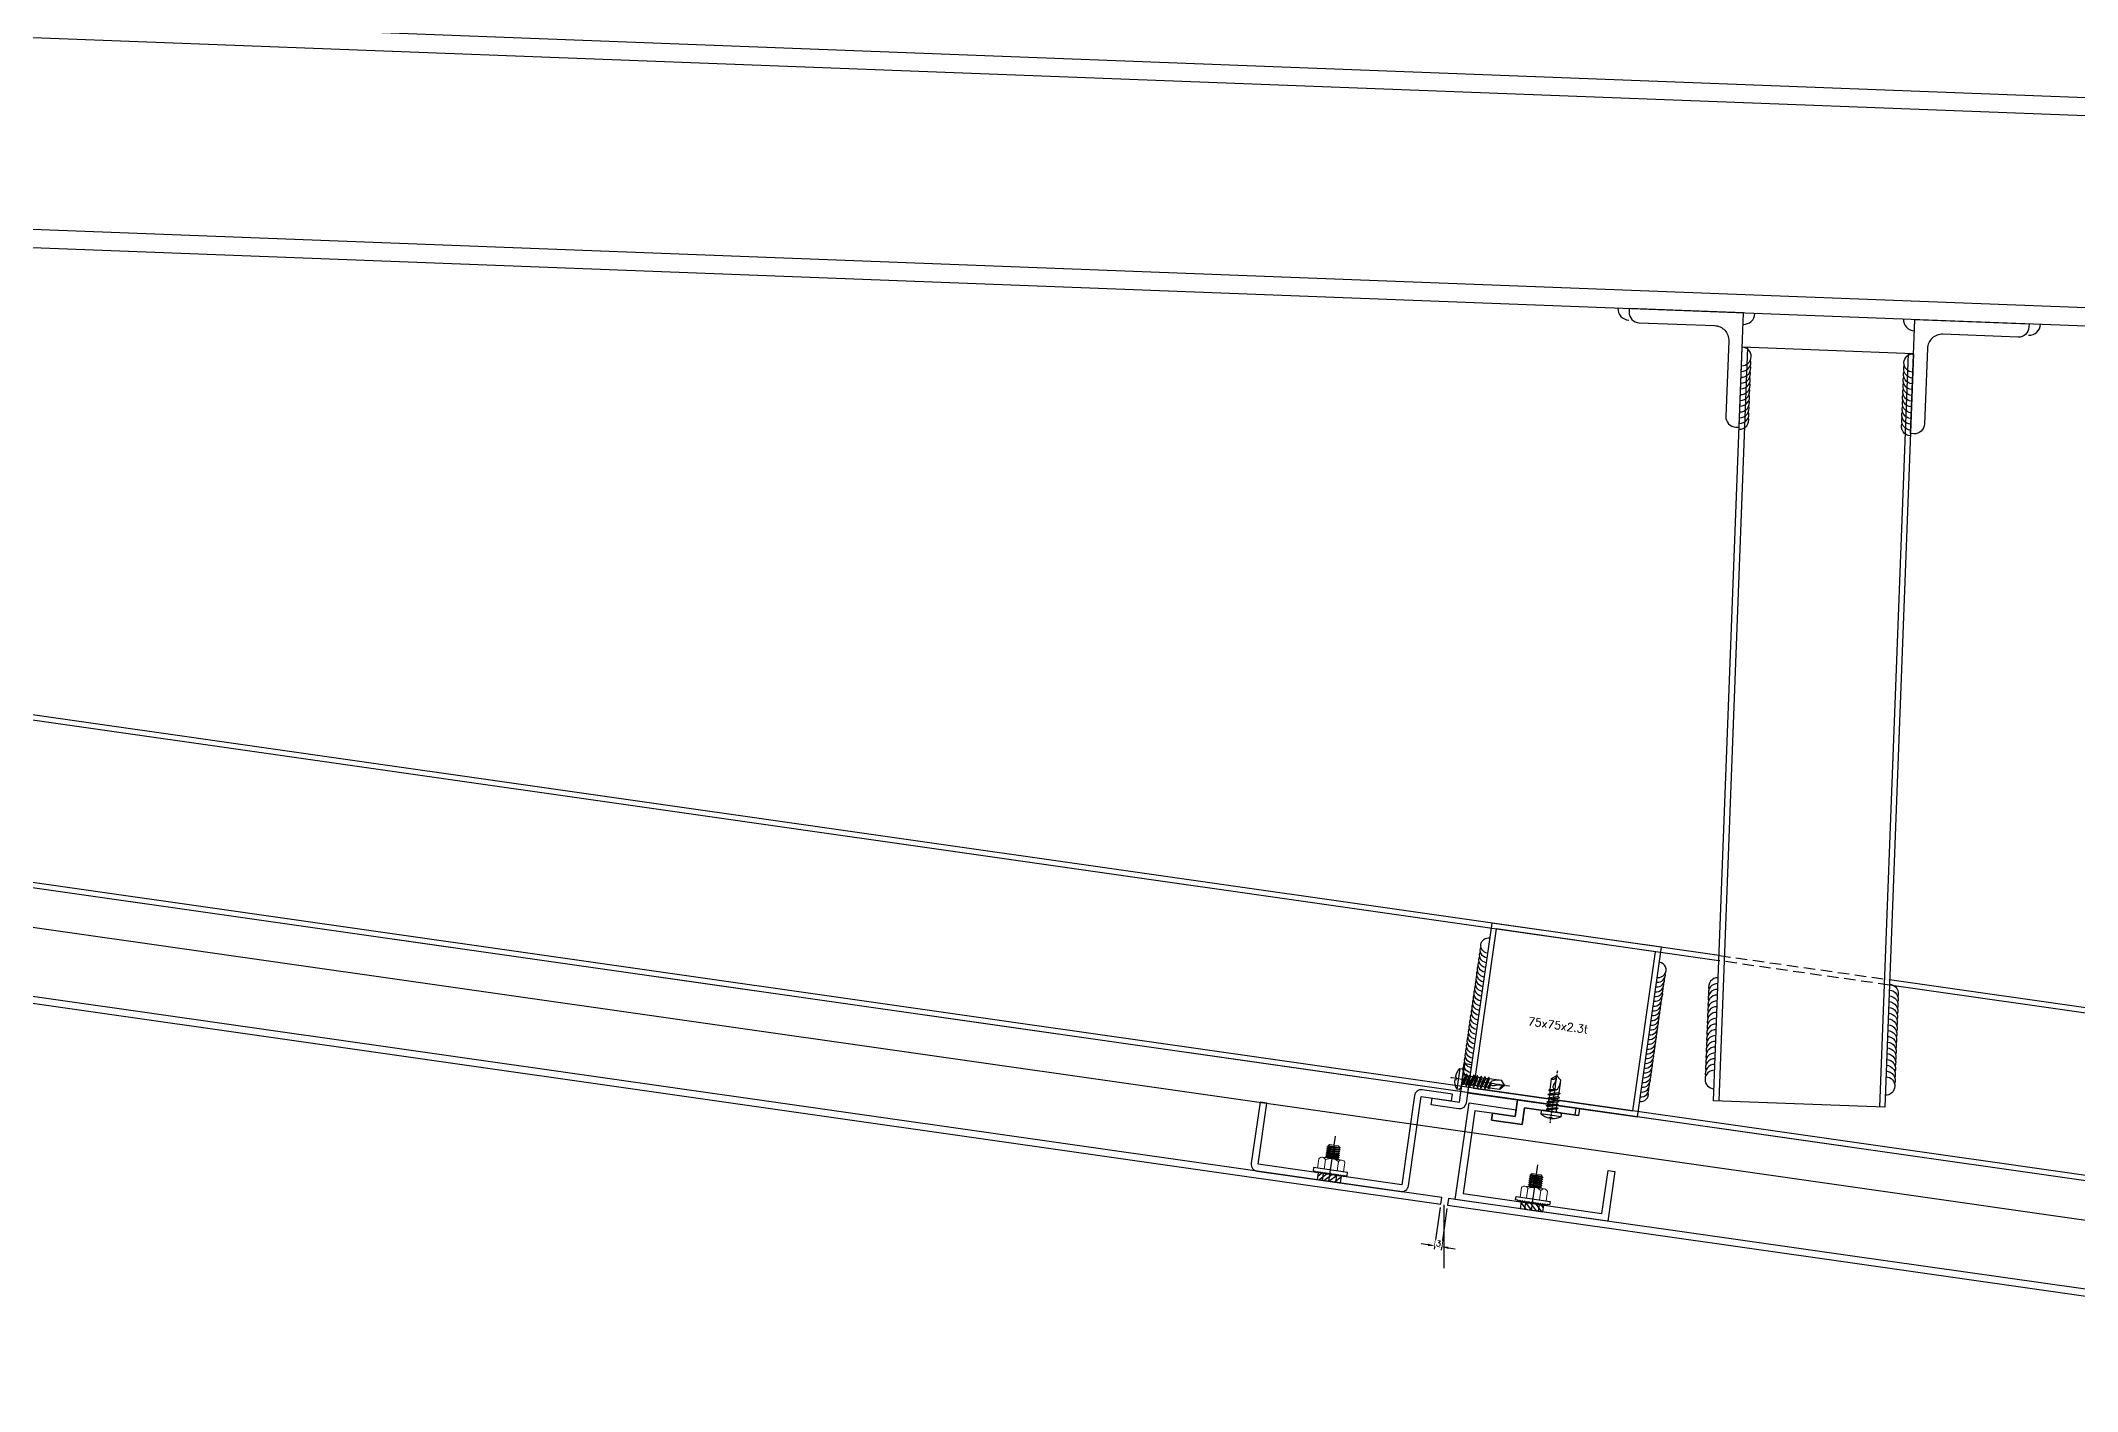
# Model space of a CAD drawing. Extents: x -3378 to 102197, y -3799 to 48702.
# Drawn here: x 57637 to 58528, y 32152 to 32743 of the extents above; entities that cross this region are included whole.
import ezdxf

# ---------------------------------------------------------------- set-up
doc = ezdxf.new("R2010")
doc.units = 0
doc.linetypes.add('CENTER', pattern=[2, 1.25, -0.25, 0.25, -0.25])
doc.linetypes.add('HIDDEN', pattern=[0.375, 0.25, -0.125])
for name, color, linetype in [('11', 11, 'Continuous'), ('24WELD', 55, 'Continuous'), ('3', 3, 'Continuous'), ('4', 4, 'Continuous'), ('6', 6, 'Continuous'), ('ARR', 6, 'Continuous'), ('BCM-DIM', 54, 'Continuous'), ('BCM-EXT', 2, 'Continuous'), ('BCM-SIL', 8, 'Continuous'), ('GM_SECT_15', 15, 'Continuous'), ('steel', 7, 'Continuous'), ('螺絲 固定五金 FASTENERS', 124, 'Continuous'), ('視覺模型鋁擠型暫替', 4, 'Continuous'), ('金屬面材 METAL PANEL', 2, 'Continuous'), ('隱藏線 HIDDEN', 8, 'HIDDEN')]:
    doc.layers.add(name, color=color, linetype=linetype)
doc.layers.add('12', color=3, linetype='Continuous', lineweight=9)
doc.layers.add('不顯示', color=254, linetype='Continuous', plot=False)
doc.styles.add('DIM', font='simplex.shx', dxfattribs={"bigfont": 'chineset.shx'})
doc.styles.get("Standard").update_dxf_attribs({"font": 'romans.shx', "bigfont": 'chinese.shx'})
doc.dimstyles.new('b4-3', dxfattribs={"dimtxt": 5, "dimasz": 3, "dimexe": 1.5, "dimexo": 1.5, "dimgap": 0, "dimtad": 1, "dimtxsty": 'Standard', "dimcen": -1.5, "dimdle": 1, "dimclrd": 256, "dimclre": 256, "dimclrt": 3, "dimadec": 0, "dimazin": 0, "dimtfac": 1, "dimtmove": 0, "dimatfit": 3, "dimfxl": 0.18, "dimtfill": 1, "dimarcsym": 1})

# ---------------------------------------------------------------- blocks, each defined once
blk = doc.blocks.new('75x75x2.3t')
at = {"layer": 'GM_SECT_15'}
for points in [[(0, -75), (75, -75), (75, 0), (0, 0)], [(2.3, -72.7), (72.7, -72.7), (72.7, -2.3), (2.3, -2.3)]]:
    blk.add_lwpolyline(points, close=True, dxfattribs=at)
at = {"layer": '不顯示', "linetype": 'Continuous', "insert": (21.79, -38.48), "char_height": 3.5, "attachment_point": 1, "style": 'DIM'}
blk.add_mtext_dynamic_manual_height_columns('75x75x2.3t', width=3.4858, gutter_width=17.5, heights=[0], dxfattribs=at)
blk = doc.blocks.new('*U397')
for centre, end in [((-69, 2.2), 286.3529), ((-66.5, 2.2), 286.3529), ((-64, 2.1), 286.3529), ((-61.5, 2), 286.3529), ((-59, 1.9), 286.3529), ((-56.5, 1.8), 286.3529), ((-54, 1.7), 286.3529), ((-51.5, 1.7), 286.3529), ((-49, 1.6), 286.3529), ((-46.5, 1.5), 286.3529), ((-44, 1.4), 286.3529), ((-41.5, 1.3), 286.3529), ((-39, 1.3), 286.3529), ((-36.5, 1.2), 286.3529), ((-34, 1.1), 286.3529), ((-31.5, 1), 286.3529), ((-29, 0.9), 286.3529), ((-26.5, 0.9), 286.3529), ((-24, 0.8), 286.3529), ((-21.5, 0.7), 286.3529), ((-19, 0.6), 286.3529), ((-16.5, 0.5), 286.3529), ((-14, 0.5), 286.3529), ((-11.5, 0.4), 286.3529), ((-9, 0.3), 286.3529), ((-6.5, 0.2), 286.3529), ((-4, 0.1), 358.1431)]:
    blk.add_arc(centre, 4, 178.1431, end)
blk = doc.blocks.new('*U398')
for centre, end in [((-69, 2.2), 286.3529), ((-66.5, 2.2), 286.3529), ((-64, 2.1), 286.3529), ((-61.5, 2), 286.3529), ((-59, 1.9), 286.3529), ((-56.5, 1.8), 286.3529), ((-54, 1.7), 286.3529), ((-51.5, 1.7), 286.3529), ((-49, 1.6), 286.3529), ((-46.5, 1.5), 286.3529), ((-44, 1.4), 286.3529), ((-41.5, 1.3), 286.3529), ((-39, 1.3), 286.3529), ((-36.5, 1.2), 286.3529), ((-34, 1.1), 286.3529), ((-31.5, 1), 286.3529), ((-29, 0.9), 286.3529), ((-26.5, 0.9), 286.3529), ((-24, 0.8), 286.3529), ((-21.5, 0.7), 286.3529), ((-19, 0.6), 286.3529), ((-16.5, 0.5), 286.3529), ((-14, 0.5), 286.3529), ((-11.5, 0.4), 286.3529), ((-9, 0.3), 286.3529), ((-6.5, 0.2), 286.3529), ((-4, 0.1), 358.1431)]:
    blk.add_arc(centre, 4, 178.1431, end)
blk = doc.blocks.new('M5x16圓頭自攻')
at = {"layer": 'ARR', "color": 0, "linetype": 'CENTER', "ltscale": 0.87}
blk.add_line((18, 0), (-5.1, 0), dxfattribs=at)
at = {"layer": 'ARR', "color": 0, "linetype": 'ByBlock', "ltscale": 0.3}
for p, q in [((-1.61, -4.5), (-1.61, 4.5)), ((0.5, 2.24), (1.14, 1.9)), ((0.72, 2.13), (1.65, -2.5)), ((1.89, 1.9), (1.14, 1.9)), ((2.24, 2.5), (3.24, -2.5)), ((3.48, 1.9), (2.73, 1.9)), ((3.83, 2.5), (4.83, -2.5)), ((5.07, 1.9), (4.32, 1.9)), ((5.42, 2.5), (6.42, -2.5)), ((6.81, 1.9), (5.91, 1.9)), ((7.16, 2.5), (8.16, -2.5)), ((8.4, 1.9), (7.65, 1.9)), ((8.73, 1.9), (7.98, 1.9)), ((9.08, 2.5), (9.7, -0.6)), ((14.12, 2.1), (9.46, 2.1)), ((15.83, 0.06), (14.12, 2.1)), ((15.83, 0.06), (15.95, 0.06)), ((16, -0.01), (16, 0.01)), ((2.14, -1.9), (2.89, -1.9)), ((3.73, -1.9), (4.48, -1.9)), ((5.32, -1.9), (6.07, -1.9)), ((6.91, -1.9), (7.81, -1.9)), ((8.54, -2.1), (12.91, -2.1)), ((15.83, -0.06), (14.12, -2.1)), ((15.83, -0.06), (15.95, -0.06))]:
    blk.add_line(p, q, dxfattribs=at)
blk.add_lwpolyline([(-2.98, -0.5, 0.134476), (-1.61, -4.5), (-0.58, -4.5, 0.198912), (-0.44, -4.44), (-0.06, -4.06, 0.198912), (0, -3.92), (0, 3.92, 0.198912), (-0.06, 4.06), (-0.44, 4.44, 0.198912), (-0.58, 4.5), (-1.61, 4.5, 0.134562), (-2.98, 0.5), (-2.48, 0.5), (-2.48, -0.5), (-2.98, -0.5)], format="xyb", dxfattribs=at)
blk.add_lwpolyline([(1.14, 1.9), (2.14, -1.9), (1.8, -2.5), (1.65, -2.5), (1.3, -1.9), (0.3, 1.9), (0.5, 2.24)], dxfattribs=at)
for points in [[(3.24, -2.5), (2.89, -1.9), (1.89, 1.9), (2.24, 2.5), (2.39, 2.5), (2.73, 1.9), (3.73, -1.9), (3.39, -2.5)], [(4.83, -2.5), (4.48, -1.9), (3.48, 1.9), (3.83, 2.5), (3.98, 2.5), (4.32, 1.9), (5.32, -1.9), (4.98, -2.5)], [(6.42, -2.5), (6.07, -1.9), (5.07, 1.9), (5.42, 2.5), (5.57, 2.5), (5.91, 1.9), (6.91, -1.9), (6.57, -2.5)], [(8.16, -2.5), (7.81, -1.9), (6.81, 1.9), (7.16, 2.5), (7.31, 2.5), (7.65, 1.9), (8.65, -1.9), (8.31, -2.5)], [(9.08, 2.5), (8.73, 1.9), (9.7, -0.6), (9.46, 2.1), (9.23, 2.5)]]:
    blk.add_lwpolyline(points, close=True, dxfattribs=at)
for centre, radius, start, end in [((0.67, 3.07), 0.874, 220.33884, 257.78016), ((10.86, -0.29), 1.2, 56.15202, 236.15202), ((14.85, 6.88), 7.01, 241.64577, 278.00805), ((15.9, 1.75), 1.82, 168.86169, 267.68654), ((15.95, 0.01), 0.05, 0, 90), ((1.17, -3.34), 1.44, 84.73115, 144.21996), ((13.52, 4.88), 7.01, 241.64577, 274.95411), ((15.95, -0.01), 0.05, 270, 0)]:
    blk.add_arc(centre, radius, start, end, dxfattribs=at)
blk = doc.blocks.new('*U255')
blk.add_blockref('M5x16圓頭自攻', (0, 0))
blk = doc.blocks.new('A$C19b21843')
at = {"layer": '11'}
blk.add_lwpolyline([(3.5, 4), (3, 3.5), (3.5, 3), (3, 2.5), (3.5, 2), (3, 1.5), (3.5, 1), (3.5, 0), (5, 0), (5, 15), (3.5, 15), (3.5, 14), (3, 13.5), (3.5, 13), (3, 12.5), (3.5, 12), (3, 11.5), (3.5, 11), (3, 10.5), (3.5, 10), (3, 9.5), (3.5, 9), (3, 8.5), (3.5, 8), (3, 7.5), (3.5, 7), (3, 6.5), (3.5, 6), (3, 5.5), (3.5, 5), (3, 4.5)], close=True, dxfattribs=at)
at = {"layer": '12'}
for p, q in [((5, 13.25), (9.17, 13.25)), ((9.17, 10.37), (5, 10.37)), ((10, 11.81), (10, 3.19)), ((10, 10.03), (10.19, 10.03)), ((10.46, 10.5), (10.89, 4.57)), ((10.73, 10.03), (11.06, 10.03)), ((11.34, 10.5), (11.77, 4.57)), ((11.61, 10.03), (11.94, 10.03)), ((12.21, 10.5), (12.64, 4.57)), ((12.48, 10.03), (12.81, 10.03)), ((13.09, 10.5), (13.52, 4.57)), ((13.36, 10.03), (13.69, 10.03)), ((13.96, 10.5), (14.39, 4.57)), ((14.23, 10.03), (14.56, 10.03)), ((14.84, 10.5), (15.27, 4.57)), ((9.17, 4.63), (5, 4.63)), ((9.17, 1.75), (5, 1.75)), ((10, 4.95), (10.02, 4.57)), ((10.62, 4.97), (10.25, 4.97)), ((11.5, 4.97), (11.13, 4.97)), ((12.38, 4.97), (12, 4.97)), ((13.25, 4.97), (12.88, 4.97)), ((14.12, 4.97), (13.75, 4.97)), ((15, 4.97), (14.63, 4.97))]:
    blk.add_line(p, q, dxfattribs=at)
for points in [[(10.73, 10.03), (10.46, 10.5), (10.19, 10.03), (10.62, 4.97), (10.89, 4.57), (11.13, 4.97)], [(11.61, 10.03), (11.34, 10.5), (11.06, 10.03), (11.5, 4.97), (11.77, 4.57), (12, 4.97)], [(12.48, 10.03), (12.21, 10.5), (11.94, 10.03), (12.38, 4.97), (12.64, 4.57), (12.88, 4.97)], [(13.36, 10.03), (13.09, 10.5), (12.81, 10.03), (13.25, 4.97), (13.52, 4.57), (13.75, 4.97)], [(14.23, 10.03), (13.96, 10.5), (13.69, 10.03), (14.12, 4.97), (14.39, 4.57), (14.63, 4.97)], [(15.11, 10.03), (14.84, 10.5), (14.56, 10.03), (15, 4.97), (15.27, 4.57), (15.5, 4.97)]]:
    blk.add_lwpolyline(points, close=True, dxfattribs=at)
for points in [[(15.11, 10.03), (15.47, 10.03), (15.47, 5.41)], [(15.47, 10.03), (16, 9.5), (16, 5.5), (15.5, 5)], [(10, 4.59), (10.02, 4.57), (10.25, 4.97), (10, 8.4)]]:
    blk.add_lwpolyline(points, dxfattribs=at)
for centre, radius, start, end in [((8.34, 11.81), 1.66, 300, 60), ((4.63, 7.5), 5.37, 327.68598, 32.31401), ((8.34, 3.19), 1.66, 300, 60)]:
    blk.add_arc(centre, radius, start, end, dxfattribs=at)
at = {"layer": '3'}
for p, q in [((0, 12.01), (3.25, 8.75)), ((3, 10.5), (0, 10.5)), ((0, 9.74), (3.12, 6.62)), ((1.77, 12.5), (3.38, 10.88)), ((0, 7.48), (3.49, 3.99)), ((0, 5.22), (2.72, 2.5)), ((0, 4.5), (3, 4.5)), ((0, 2.96), (0.46, 2.5))]:
    blk.add_line(p, q, dxfattribs=at)
at = {"layer": '4'}
blk.add_line((0, 7.5), (20, 7.5), dxfattribs=at)
at = {"layer": '6'}
blk.add_lwpolyline([(0, 12.5), (3, 12.5), (3.5, 12), (3, 11.5), (3.5, 11), (3, 10.5), (3.5, 10), (3, 9.5), (3.5, 9), (3, 8.5), (3.5, 8), (3, 7.5), (3.5, 7), (3, 6.5), (3.5, 6), (3, 5.5), (3.5, 5), (3, 4.5), (3.5, 4), (3, 3.5), (3.5, 3), (3, 2.5), (0, 2.5)], close=True, dxfattribs=at)
blk = doc.blocks.new('A$C20AE7E0D')
at = {"layer": 'ARR', "color": 0, "linetype": 'CENTER', "ltscale": 0.87}
blk.add_line((21, 0), (-5.1, 0), dxfattribs=at)
at = {"layer": 'ARR', "color": 0, "linetype": 'ByBlock', "ltscale": 0.3}
for p, q in [((-1.61, -4.5), (-1.61, 4.5)), ((0.5, 2.24), (1.14, 1.9)), ((0.72, 2.13), (1.65, -2.5)), ((1.89, 1.9), (1.14, 1.9)), ((2.24, 2.5), (3.24, -2.5)), ((3.48, 1.9), (2.73, 1.9)), ((3.83, 2.5), (4.83, -2.5)), ((5.07, 1.9), (4.32, 1.9)), ((5.42, 2.5), (6.42, -2.5)), ((6.81, 1.9), (5.91, 1.9)), ((7.16, 2.5), (8.16, -2.5)), ((8.4, 1.9), (7.65, 1.9)), ((8.75, 2.5), (9.75, -2.5)), ((10.14, 1.9), (9.24, 1.9)), ((10.49, 2.5), (11.49, -2.5)), ((11.73, 1.9), (10.98, 1.9)), ((12.08, 2.5), (12.7, -0.6)), ((17.12, 2.1), (12.46, 2.1)), ((18.83, 0.06), (17.12, 2.1)), ((18.83, 0.06), (18.95, 0.06)), ((19, -0.01), (19, 0.01)), ((2.14, -1.9), (2.89, -1.9)), ((3.73, -1.9), (4.48, -1.9)), ((5.32, -1.9), (6.07, -1.9)), ((6.91, -1.9), (7.81, -1.9)), ((8.65, -1.9), (9.4, -1.9)), ((10.24, -1.9), (11.14, -1.9)), ((11.87, -2.1), (15.91, -2.1)), ((18.83, -0.06), (17.12, -2.1)), ((18.83, -0.06), (18.95, -0.06))]:
    blk.add_line(p, q, dxfattribs=at)
blk.add_lwpolyline([(-2.98, -0.5, 0.134476), (-1.61, -4.5), (-0.58, -4.5, 0.198912), (-0.44, -4.44), (-0.06, -4.06, 0.198912), (0, -3.92), (0, 3.92, 0.198912), (-0.06, 4.06), (-0.44, 4.44, 0.198912), (-0.58, 4.5), (-1.61, 4.5, 0.134562), (-2.98, 0.5), (-2.48, 0.5), (-2.48, -0.5), (-2.98, -0.5)], format="xyb", dxfattribs=at)
blk.add_lwpolyline([(1.14, 1.9), (2.14, -1.9), (1.8, -2.5), (1.65, -2.5), (1.3, -1.9), (0.3, 1.9), (0.5, 2.24)], dxfattribs=at)
for points in [[(3.24, -2.5), (2.89, -1.9), (1.89, 1.9), (2.24, 2.5), (2.39, 2.5), (2.73, 1.9), (3.73, -1.9), (3.39, -2.5)], [(4.83, -2.5), (4.48, -1.9), (3.48, 1.9), (3.83, 2.5), (3.98, 2.5), (4.32, 1.9), (5.32, -1.9), (4.98, -2.5)], [(6.42, -2.5), (6.07, -1.9), (5.07, 1.9), (5.42, 2.5), (5.57, 2.5), (5.91, 1.9), (6.91, -1.9), (6.57, -2.5)], [(8.16, -2.5), (7.81, -1.9), (6.81, 1.9), (7.16, 2.5), (7.31, 2.5), (7.65, 1.9), (8.65, -1.9), (8.31, -2.5)], [(9.75, -2.5), (9.4, -1.9), (8.4, 1.9), (8.75, 2.5), (8.9, 2.5), (9.24, 1.9), (10.24, -1.9), (9.9, -2.5)], [(11.49, -2.5), (11.14, -1.9), (10.14, 1.9), (10.49, 2.5), (10.64, 2.5), (10.98, 1.9), (11.98, -1.9), (11.64, -2.5)], [(12.08, 2.5), (11.73, 1.9), (12.7, -0.6), (12.46, 2.1), (12.23, 2.5)]]:
    blk.add_lwpolyline(points, close=True, dxfattribs=at)
for centre, radius, start, end in [((0.67, 3.07), 0.874, 220.33884, 257.78016), ((13.86, -0.29), 1.2, 56.15202, 236.15202), ((17.85, 6.88), 7.01, 241.64577, 278.00805), ((18.9, 1.75), 1.82, 168.86169, 267.68654), ((18.95, 0.01), 0.05, 0, 90), ((1.17, -3.34), 1.44, 84.73115, 144.21996), ((16.52, 4.88), 7.01, 241.64577, 274.95411), ((18.95, -0.01), 0.05, 270, 0)]:
    blk.add_arc(centre, radius, start, end, dxfattribs=at)
blk = doc.blocks.new('*U77')
at = {"color": 0, "linetype": 'ByBlock'}
blk.add_blockref('A$C20AE7E0D', (0, 0), dxfattribs=at)
blk = doc.blocks.new('*D826')
at = {"layer": 'Defpoints', "color": 0, "transparency": 16777216}
for p in [(58249.63, 32234.12, 0), (58252.6, 32233.7, 0)]:
    blk.add_point(p, dxfattribs=at)
at = {"layer": '不顯示', "lineweight": -2, "transparency": 16777216}
for p, q in [((58249.41, 32232.63), (58246.82, 32214.42)), ((58252.38, 32232.21), (58249.79, 32214)), ((58244.06, 32216.33), (58241.09, 32216.75)), ((58247.03, 32215.91), (58250, 32215.48)), ((58252.97, 32215.06), (58255.94, 32214.63))]:
    blk.add_line(p, q, dxfattribs=at)
at = {"layer": '不顯示', "transparency": 16777216}
for points in [[(58244.13, 32216.82), (58243.99, 32215.83), (58247.03, 32215.91)], [(58253.04, 32215.55), (58252.9, 32214.56), (58250, 32215.48)]]:
    blk.add_solid(points, dxfattribs=at)
at = {"layer": '不顯示', "color": 3, "transparency": 16777216, "insert": (58248.69, 32216.93), "char_height": 2.5, "attachment_point": 5, "rotation": 351.87907, "bg_fill": 3, "box_fill_scale": 1.1, "bg_fill_color": 256, "bg_fill_true_color": 13158600, "bg_fill_transparency": 0}
blk.add_mtext('3', dxfattribs=at)
at = {"layer": 'Defpoints', "color": 0, "transparency": 16777216}
blk.add_point((58250, 32215.48), dxfattribs=at)
blk = doc.blocks.new('*U391')
for centre, end in [((3.94, -0.69), 170.02199), ((6.4, -1.13), 98.23184), ((8.86, -1.56), 98.23184), ((11.33, -1.99), 98.23184), ((13.79, -2.43), 98.23184), ((16.25, -2.86), 98.23184), ((18.71, -3.29), 98.23184), ((21.17, -3.73), 98.23184), ((23.64, -4.16), 98.23184), ((26.1, -4.59), 98.23184), ((28.56, -5.02), 98.23184), ((31.02, -5.46), 98.23184)]:
    blk.add_arc(centre, 4, 350.02199, end)
blk = doc.blocks.new('*U392')
for centre, end in [((3.94, -0.69), 170.02199), ((6.4, -1.13), 98.23184), ((8.86, -1.56), 98.23184), ((11.33, -1.99), 98.23184), ((13.79, -2.43), 98.23184), ((16.25, -2.86), 98.23184), ((18.71, -3.29), 98.23184), ((21.17, -3.73), 98.23184), ((23.64, -4.16), 98.23184), ((26.1, -4.59), 98.23184), ((28.56, -5.02), 98.23184), ((31.02, -5.46), 98.23184)]:
    blk.add_arc(centre, 4, 350.02199, end)
blk = doc.blocks.new('*U393')
for centre, end in [((3.94, -0.69), 170.02199), ((6.4, -1.13), 98.23184), ((8.86, -1.56), 98.23184), ((11.33, -1.99), 98.23184), ((13.79, -2.43), 98.23184), ((16.25, -2.86), 98.23184), ((18.71, -3.29), 98.23184), ((21.17, -3.73), 98.23184), ((23.64, -4.16), 98.23184), ((26.1, -4.59), 98.23184), ((28.56, -5.02), 98.23184), ((31.02, -5.46), 98.23184), ((33.49, -5.89), 98.23184), ((35.95, -6.32), 98.23184), ((38.41, -6.76), 98.23184), ((40.87, -7.19), 98.23184), ((43.33, -7.62), 98.23184)]:
    blk.add_arc(centre, 4, 350.02199, end)
blk = doc.blocks.new('*U406')
for centre, end in [((3.94, -0.69), 170.02199), ((6.4, -1.13), 98.23184), ((8.86, -1.56), 98.23184), ((11.33, -1.99), 98.23184), ((13.79, -2.43), 98.23184), ((16.25, -2.86), 98.23184), ((18.71, -3.29), 98.23184), ((21.17, -3.73), 98.23184), ((23.64, -4.16), 98.23184), ((26.1, -4.59), 98.23184), ((28.56, -5.02), 98.23184), ((31.02, -5.46), 98.23184), ((33.49, -5.89), 98.23184), ((35.95, -6.32), 98.23184), ((38.41, -6.76), 98.23184), ((40.87, -7.19), 98.23184), ((43.33, -7.62), 98.23184)]:
    blk.add_arc(centre, 4, 350.02199, end)

msp = doc.modelspace()

# ---------------------------------------------------------------- linework, layer by layer
at = {"color": 2}
for centre, start, end in [((58332.149, 32626.07, 0), 177.816294, 267.816294), ((58382.113, 32624.165, 0), 267.816294, 357.816294), ((58457.058, 32621.307, 0), 177.816294, 267.816294), ((58507.022, 32619.402, 0), 267.816294, 357.816294)]:
    msp.add_arc(centre, 5, start, end, dxfattribs=at)
msp.add_arc((58382.113, 32624.165, 0), 5, 177.816293, 177.816294)
at = {"layer": 'BCM-EXT'}
msp.add_line((58308.434, 32273.183, 0), (58308.858, 32276.153, 0), dxfattribs=at)
at = {"layer": 'BCM-EXT', "elevation": 0}
msp.add_lwpolyline([(58283.218, 32279.812), (58282.175, 32272.507), (58272.257, 32273.922), (58271.833, 32270.952), (58285.246, 32269.038), (58286.288, 32276.343), (58309.919, 32272.971)], dxfattribs=at)
at = {"layer": 'GM_SECT_15'}
for p, q in [((58427.722, 32259.186, 0), (55938.651, 32614.367, 0)), ((58741.129, 32214.464, 0), (55938.652, 32614.367, 0)), ((58741.454, 32216.741, 0), (55940.931, 32616.365, 0)), ((58368.968, 32279.415, 0), (58381.541, 32609.176, 0)), ((58383.839, 32609.088, 0), (58371.266, 32279.328, 0)), ((58456.487, 32606.318, 0), (58381.541, 32609.176, 0)), ((58454.188, 32606.406, 0), (58441.615, 32276.645, 0)), ((58456.487, 32606.318, 0), (58443.914, 32276.558, 0)), ((58371.304, 32340.679, 0), (57450.641, 32472.052, 0)), ((58371.392, 32342.99, 0), (57450.729, 32474.363, 0)), ((58751.399, 32286.437, 0), (58445.952, 32330.027, 0)), ((58751.724, 32288.714, 0), (58446.04, 32332.338, 0)), ((58443.914, 32276.558, 0), (58368.968, 32279.415, 0))]:
    msp.add_line(p, q, dxfattribs=at)
at = {"layer": 'steel', "elevation": 0}
for points in [[(58374.383, 32578.927, 0.4142136), (58378.709, 32574.258), (58380.208, 32574.201), (58382.113, 32624.165), (58332.149, 32626.07), (58332.092, 32624.571, 0.4142136), (58336.417, 32619.903), (58369.393, 32618.646, -0.4142136), (58375.641, 32611.903)], [(58461.32, 32575.612, -0.4142136), (58456.652, 32571.286), (58455.153, 32571.344), (58457.058, 32621.307), (58507.022, 32619.402), (58506.965, 32617.903, -0.4142136), (58502.297, 32613.578), (58469.321, 32614.835, 0.4142136), (58462.578, 32608.588)]]:
    msp.add_lwpolyline(points, format="xyb", close=True, dxfattribs=at)
at = {"layer": '不顯示'}
msp.add_line((58251.111, 32206.111), (58251.111, 32233.908), dxfattribs=at)
at = {"layer": '視覺模型鋁擠型暫替', "linetype": 'Continuous'}
for p, q in [((56183.71, 32808.066, 0), (58729.435, 32710.994, 0)), ((56183.71, 32800.06, 0), (58729.283, 32702.994, 0)), ((58727.529, 32610.994, 0), (56183.602, 32707.997, 0)), ((58727.682, 32618.994, 0), (56183.71, 32715.999, 0))]:
    msp.add_line(p, q, dxfattribs=at)
at = {"layer": '金屬面材 METAL PANEL'}
for p, q in [((57514.683, 32372.326, 0), (58428.852, 32241.88, 0)), ((58250.05, 32237.09, 0), (57510.445, 32342.627, 0)), ((57510.021, 32339.657, 0), (58249.626, 32234.12, 0)), ((58249.626, 32234.12), (58250.05, 32237.09, 0)), ((58253.02, 32236.666, 0), (58252.596, 32233.696, 0)), ((58427.722, 32211.737, 0), (58253.02, 32236.666, 0)), ((58428.852, 32241.88), (58730.693, 32198.809)), ((58252.596, 32233.696, 0), (58427.722, 32208.707, 0)), ((58823.866, 32155.21), (58427.722, 32211.737)), ((58427.722, 32208.707), (58823.442, 32152.24))]:
    msp.add_line(p, q, dxfattribs=at)
at = {"layer": '金屬面材 METAL PANEL', "linetype": 'Continuous', "elevation": 0}
msp.add_lwpolyline([(58263.16, 32295.221), (58260.758, 32278.391, -0.4142135), (58257.364, 32275.845), (58245.485, 32277.54), (58245.909, 32280.51), (58257.788, 32278.815), (58260.19, 32295.644), (58263.16, 32295.221)], format="xyb", dxfattribs=at)
msp.add_lwpolyline([(58170.583, 32278.733), (58166.769, 32252.004, 0.4142136), (58169.315, 32248.61), (58232.129, 32239.647, 0.4142136), (58235.523, 32242.193), (58241.089, 32281.198), (58254.294, 32279.314), (58254.717, 32282.284), (58241.512, 32284.168, 0.4142136), (58238.119, 32281.622), (58232.553, 32242.617), (58169.738, 32251.58), (58173.553, 32278.309)], format="xyb", close=True, dxfattribs=at)
for points in [[(58325.819, 32248.501), (58322.712, 32226.721), (58255.99, 32236.242), (58262.008, 32278.415), (58282.599, 32275.477), (58282.175, 32272.507), (58264.554, 32275.021), (58259.384, 32238.788), (58320.166, 32230.115), (58322.85, 32248.924), (58325.819, 32248.501)], [(58309.919, 32272.971), (58286.288, 32276.343), (58285.246, 32269.038), (58271.833, 32270.952), (58272.257, 32273.922), (58282.175, 32272.507), (58283.218, 32279.812), (58310.343, 32275.941), (58309.917, 32272.972)]]:
    msp.add_lwpolyline(points, dxfattribs=at)
at = {"layer": '隱藏線 HIDDEN', "linetype": 'HIDDEN', "ltscale": 20}
for p, q in [((58371.392, 32342.99, 0), (58446.04, 32332.337, 0)), ((58445.952, 32330.026, 0), (58371.304, 32340.679, 0))]:
    msp.add_line(p, q, dxfattribs=at)

# ---------------------------------------------------------------- block references
at = {"layer": '24WELD'}
for name, p, xscale, yscale, zscale, rotation in [('*U391', (58381.541, 32609.176, 0), 1.012500000000001, 1.012500000000001, 1.012500000000001, 277.7946052501093), ('*U392', (58456.487, 32606.318, 0), -1.012500000000001, 1.012500000000001, 1.012500000000001, 77.8379828914221), ('*U397', (58271.07, 32350.659, 0), -0.8437500000000008, 0.8437500000000008, 0.8437500000000008, 260.0217577098238), ('*U398', (58345.318, 32340.064, 0), 0.8437500000000008, 0.8437500000000008, 0.8437500000000008, 83.73640239755889), ('*U406', (58369.168, 32284.648, 0), 1.012500000000001, 1.012500000000001, 1.012500000000001, 97.7946052501094), ('*U393', (58444.113, 32281.79, 0), -1.012500000000001, 1.012500000000001, 1.012500000000001, 257.837982891422)]:
    msp.add_blockref(name, p, dxfattribs=dict(at, xscale=xscale, yscale=yscale, zscale=zscale, rotation=rotation))
at = {"layer": 'BCM-DIM', "rotation": 81.87907304478298}
msp.add_blockref('A$C19b21843', (58208.147, 32243.069, 0), dxfattribs=at)
at = {"layer": 'BCM-DIM', "xscale": -1, "rotation": 261.8790730449376}
msp.add_blockref('A$C19b21843', (58281.926, 32232.541, 0), dxfattribs=at)
at = {"layer": 'BCM-SIL', "rotation": 81.85584514685473}
msp.add_blockref('*U255', (58298.104, 32274.657, 0), dxfattribs=at)
at = {"layer": 'GM_SECT_15', "rotation": 351.8790773316075}
msp.add_blockref('75x75x2.3t', (58272, 32357.173, 0), dxfattribs=at)
at = {"layer": '螺絲 固定五金 FASTENERS', "xscale": -1, "rotation": 171.8790479488455}
msp.add_blockref('*U77', (58258.916, 32288.753, 0), dxfattribs=at)

# ---------------------------------------------------------------- next in the draw order: dimensions: what is measured, and where the dimension line sits
at = {"layer": '不顯示'}
dim = msp.add_aligned_dim(p1=(58249.626, 32234.12, 0), p2=(58252.596, 32233.696, 0), distance=-18.399, dimstyle='b4-3', override={"dimtxt": 2.5}, dxfattribs=at)
dim.commit()
dim.dimension.update_dxf_attribs({"geometry": '*D826', "text_midpoint": (58248.689, 32216.931)})

doc.saveas('drawing.dxf')
